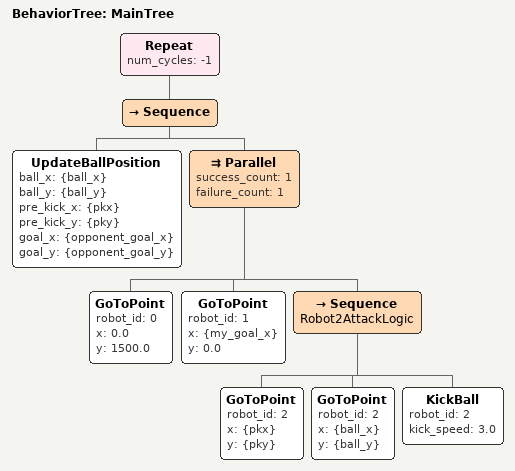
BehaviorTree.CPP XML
<root main_tree_to_execute="MainTree" BTCPP_format="4">
  <BehaviorTree ID="MainTree">
    <Repeat num_cycles="-1">
      <Sequence>
        <!-- 1. Atualiza as informações da bola e calcula o ponto de Pre-Kick -->
        <UpdateBallPosition ball_x="{ball_x}" ball_y="{ball_y}"
                            pre_kick_x="{pkx}" pre_kick_y="{pky}"
                            goal_x="{opponent_goal_x}" goal_y="{opponent_goal_y}" />

        <Parallel success_count="1" failure_count="1">
           <!-- Robo 0: Lateral -->
           <GoToPoint robot_id="0" x="0.0" y="1500.0" />

           <!-- Robo 1: Gol Amigo -->
           <GoToPoint robot_id="1" x="{my_goal_x}" y="0.0" />

           <!-- Robo 2: Ataque Disciplinado (Alinhar ANTES de atacar) -->
           <Sequence name="Robot2AttackLogic">
              <!-- PASSO 1: Vai para o ponto de PREPARAÇÃO e alinha com o gol -->
              <GoToPoint robot_id="2" x="{pkx}" y="{pky}" />

              <!-- PASSO 2: Quando estiver perfeitamente alinhado, avança para a bola -->
              <GoToPoint robot_id="2" x="{ball_x}" y="{ball_y}" />

              <!-- PASSO 3: CHUTA -->
              <KickBall robot_id="2" kick_speed="3.0" />
           </Sequence>
        </Parallel>
      </Sequence>
    </Repeat>
  </BehaviorTree>
</root>
